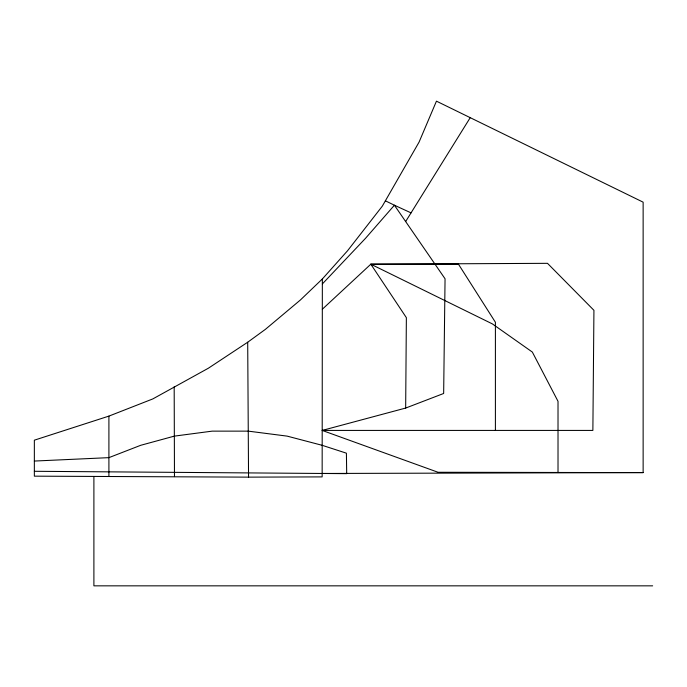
<?xml version="1.0" encoding="UTF-8"?>
<svg xmlns="http://www.w3.org/2000/svg" width="687" height="687" viewBox="0 0 687 687"><rect width="100%" height="100%" fill="white"/><g stroke="black" fill="none" stroke-linecap="round" stroke-linejoin="round"><path stroke-width="1.03" d="M322.349 278.974L322.151 476.89L248.548 477.139L34.35 476.16L34.35 440.178L108.907 416.107L152.815 398.924L208.376 368.215L247.698 342.229L265.362 329.374L300.408 299.979L322.349 278.974L347.545 250.755L382.315 206.152L419.07 142.106L436.451 101.161L643.135 202.167L643.135 472.604L322.16 473.472M643.135 472.604L438.066 472.278L322.203 430.423L405.665 408.061L406.369 317.66L370.834 264.194L322.323 309.236M405.648 221.549L470.226 117.666M322.34 283.954L365.561 238.269L394.407 205.215L411.041 212.867M405.665 408.061L443.656 393.479L445.056 278.776L394.407 205.215L385.373 200.819M34.35 461.054L108.907 457.645L140.689 445.305L174.343 436.125L212.206 431.135L248.256 431.135L287.14 436.125L322.186 445.313L346.411 453.18L346.695 473.652L34.35 471.291M558.016 472.604L558.016 401.311L532.339 352.062L492.364 323.895L370.834 264.194L547.496 263.327L593.929 310.309L592.872 430.423L322.203 430.423M370.834 264.194L458.469 264.194L495.404 322.255L495.404 430.423M652.65 585.839L93.896 585.839L93.896 476.555M247.698 342.229L248.548 477.139M174.18 386.85L174.472 476.615M108.907 416.107L108.907 476.16"/></g></svg>
